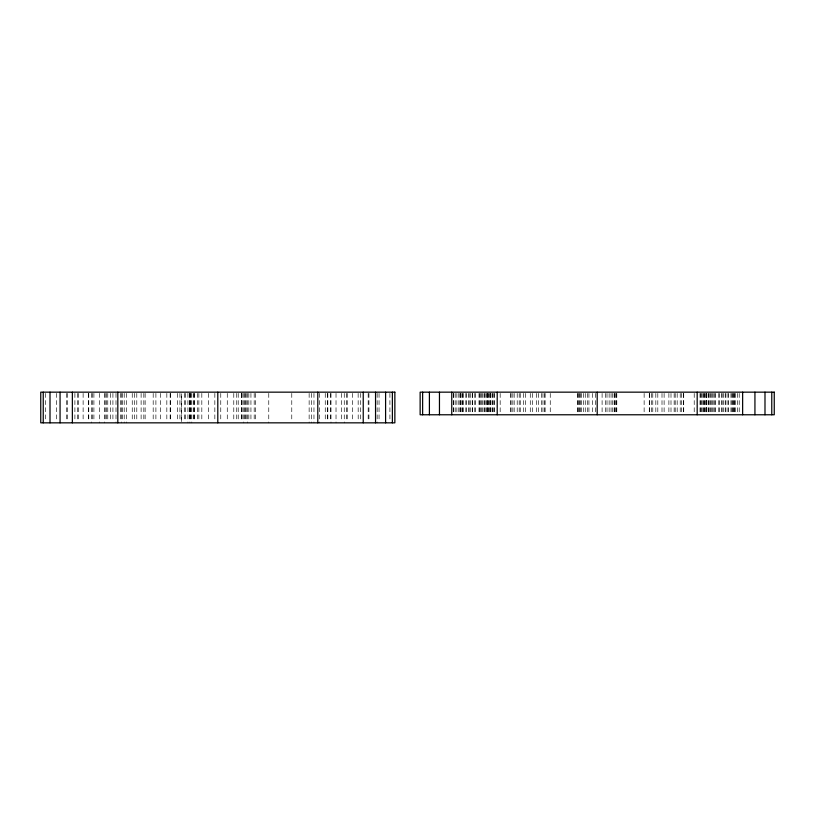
<?xml version="1.0" encoding="UTF-8"?>
<svg xmlns="http://www.w3.org/2000/svg" width="815" height="815" viewBox="0 0 815 815"><rect width="100%" height="100%" fill="white"/><g stroke="black" fill="none" stroke-linecap="round" stroke-linejoin="round"><path stroke-width="0.61" stroke-dasharray="4.08 3.06" d="M739.215 393.421L739.215 413.521M737.524 393.421L737.524 413.521M735.599 393.421L735.599 414.774M734.458 393.421L734.458 413.521M734.03 393.421L734.03 413.521M733.469 393.421L733.469 414.774M732.288 393.421L732.288 413.521M731.931 393.421L731.931 414.774M730.953 393.421L730.953 414.774M728.569 393.421L728.569 413.521M727.917 393.421L727.917 413.521M725.931 393.421L725.931 413.521M725.197 393.421L725.197 413.521M723.659 393.421L723.659 413.521M722.131 393.421L722.131 413.521M721.733 393.421L721.733 413.521M719.625 393.421L719.625 413.521M718.759 393.421L718.759 413.521M715.397 393.421L715.397 414.774M714.847 393.421L714.847 413.521M713.859 393.421L713.859 414.774M712.738 393.421L712.738 414.774M711.729 393.421L711.729 414.774M710.385 393.421L710.385 414.774M709.804 393.421L709.804 413.521M708.541 393.421L708.541 413.521M708.113 393.421L708.113 414.774M706.687 393.421L706.687 414.774M706.554 393.421L706.554 413.521M706.279 393.421L706.279 414.774M705.372 393.421L705.372 414.774M704.476 393.421L704.476 414.774M704.058 393.421L704.058 414.774M703.518 393.421L703.518 414.774M702.184 393.421L702.184 413.521M701.532 393.421L701.532 413.521M700.442 393.421L700.442 413.521M700.014 393.421L700.014 413.521M694.217 393.421L694.217 413.521M683.724 393.421L683.724 413.521M683.296 393.421L683.296 413.521M681.554 393.421L681.554 413.521M680.219 393.421L680.219 414.774M677.184 393.421L677.184 413.521M675.197 393.421L675.197 413.521M674.148 393.421L674.148 413.521M671 393.421L671 413.521M668.891 393.421L668.891 413.521M664.113 393.421L664.113 413.521M662.004 393.421L662.004 413.521M657.807 393.421L657.807 413.521M655.82 393.421L655.82 414.774M652.784 393.421L652.784 414.774M651.45 393.421L651.45 413.521M649.708 393.421L649.708 413.521M649.28 393.421L649.28 413.521M644.135 393.421L644.135 414.774M616.802 393.421L616.802 414.774M616.395 393.421L616.395 414.774M615.488 393.421L615.488 414.774M614.591 393.421L614.591 414.774M614.174 393.421L614.174 414.774M612.748 393.421L612.748 414.774M611.056 393.421L611.056 413.521M609.131 393.421L609.131 414.774M607.002 393.421L607.002 414.774M605.464 393.421L605.464 414.774M602.102 393.421L602.102 413.521M595.663 393.421L595.663 413.521M592.301 393.421L592.301 413.521M588.929 393.421L588.929 414.774M587.401 393.421L587.401 414.774M585.262 393.421L585.262 414.774M583.336 393.421L583.336 413.521M581.645 393.421L581.645 414.774M580.219 393.421L580.219 414.774M579.811 393.421L579.811 414.774M578.905 393.421L578.905 414.774M578.008 393.421L578.008 414.774M577.601 393.421L577.601 414.774M550.257 393.421L550.257 414.774M545.123 393.421L545.123 413.521M544.685 393.421L544.685 413.521M542.953 393.421L542.953 414.774M541.618 393.421L541.618 414.774M538.572 393.421L538.572 413.521M536.586 393.421L536.586 413.521M532.389 393.421L532.389 413.521M530.28 393.421L530.28 413.521M525.502 393.421L525.502 413.521M523.393 393.421L523.393 413.521M520.245 393.421L520.245 413.521M519.196 393.421L519.196 413.521M517.209 393.421L517.209 413.521M514.173 393.421L514.173 413.521M512.839 393.421L512.839 414.774M511.097 393.421L511.097 413.521M510.669 393.421L510.669 413.521M500.176 393.421L500.176 413.521M494.379 393.421L494.379 413.521M493.951 393.421L493.951 413.521M492.861 393.421L492.861 413.521M492.219 393.421L492.219 413.521M490.885 393.421L490.885 413.521M490.335 393.421L490.335 414.774M489.927 393.421L489.927 414.774M489.02 393.421L489.02 414.774M488.124 393.421L488.124 414.774M487.839 393.421L487.839 413.521M487.716 393.421L487.716 414.774M486.28 393.421L486.28 414.774M485.852 393.421L485.852 414.774M484.589 393.421L484.589 413.521M484.008 393.421L484.008 414.774M482.663 393.421L482.663 414.774M481.655 393.421L481.655 413.521M480.534 393.421L480.534 414.774M479.546 393.421L479.546 413.521M479.006 393.421L479.006 414.774M475.634 393.421L475.634 413.521M474.768 393.421L474.768 413.521M472.659 393.421L472.659 413.521M472.262 393.421L472.262 413.521M470.734 393.421L470.734 413.521M469.206 393.421L469.206 413.521M468.462 393.421L468.462 413.521M466.475 393.421L466.475 413.521M465.834 393.421L465.834 413.521M463.44 393.421L463.44 414.774M462.462 393.421L462.462 414.774M462.105 393.421L462.105 413.521M460.933 393.421L460.933 414.774M460.363 393.421L460.363 413.521M459.935 393.421L459.935 413.521M458.794 393.421L458.794 414.774M456.869 393.421L456.869 413.521M455.188 393.421L455.188 414.774M453.751 393.421L453.751 414.774M453.344 393.421L453.344 413.521M389.916 393.39L389.916 421.61M379.046 393.39L379.046 421.61M377.151 393.39L377.151 422.842M368.93 393.39L368.93 421.61M368.176 393.39L368.176 421.61M360.709 393.39L360.709 421.61M358.142 393.39L358.203 421.61M352.488 393.39L352.488 421.61M347.109 393.39L347.109 421.61M346.833 393.39L346.833 421.61M344.266 393.39L344.266 422.842M341.699 393.39L341.699 421.61M336.024 393.39L336.024 422.842M330.992 393.39L330.992 422.842M330.391 393.39L330.391 421.61M327.824 393.39L327.824 421.61M327.477 393.39L327.477 421.61M325.256 393.39L325.256 421.61M319.602 393.39L319.592 422.842M313.958 393.39L313.958 422.842M311.391 393.39L311.391 422.842M309.14 393.39L309.14 422.842M291.78 393.39L291.77 421.61M268.767 393.39L268.767 422.842M255.676 393.39L255.676 421.61M254.188 393.39L254.188 421.61M250.939 393.39L250.939 421.61M248.82 393.39L248.82 421.61M247.679 393.39L247.679 422.842M246.201 393.39L246.201 421.61M245.447 393.39L245.447 421.61M244.724 393.39L244.724 421.61M243.797 393.39L243.787 422.842M242.137 393.39L242.137 421.61M241.474 393.39L241.383 421.61M241.372 393.39L241.372 421.61M238.214 393.39L238.214 421.61M236.737 393.39L236.737 421.61M233.783 393.39L233.783 421.61M227.273 393.39L227.273 421.61M220.763 393.39L220.763 421.61M214.844 393.39L214.844 421.61M208.334 393.39L208.334 421.61M201.825 393.39L201.825 421.61M198.87 393.39L198.87 421.61M197.383 393.39L197.383 421.61M194.225 393.39L194.225 421.61M194.133 393.39L194.133 421.61M193.471 393.39L193.471 421.61M191.81 393.39L191.81 422.842M190.883 393.39L190.883 421.61M190.15 393.39L190.15 421.61M189.895 393.39L189.895 422.842M189.396 393.39L189.396 421.61M187.919 393.39L187.919 422.842M185.647 393.39L185.647 421.61M184.669 393.39L184.669 421.61M179.932 393.39L179.932 421.61M177.395 393.39L177.395 421.61M170.671 393.39L170.671 421.61M170.162 393.39L170.162 421.61M166.831 393.39L166.831 421.61M160.647 393.39L160.647 421.61M155.899 393.39L155.899 421.61M153.189 393.39L153.189 421.61M145.131 393.39L145.131 421.61M143.827 393.39L143.827 421.61M141.117 393.39L141.117 421.61M136.788 393.39L136.788 421.61M134.404 393.39L134.404 421.61M132.244 393.39L132.244 421.61M126.468 393.39L126.468 422.842M124.216 393.39L124.216 422.842M122.403 393.39L122.403 421.61M121.649 393.39L121.649 422.842M120.376 393.39L120.376 421.61M115.995 393.39L116.015 422.842M112.918 393.39L112.918 421.61M110.341 393.39L110.341 421.61M107.774 393.39L107.774 421.61M106.582 393.39L106.582 421.61M105.206 393.39L105.206 421.61M104.615 393.39L104.615 422.842M99.573 393.39L99.573 422.842M93.908 393.39L93.908 421.61M92.645 393.39L92.645 421.61M91.341 393.39L91.341 422.842M88.764 393.39L88.764 421.61M88.489 393.39L88.489 421.61M83.12 393.39L83.12 421.61M78.698 393.39L78.698 421.61M77.466 393.39L77.466 421.61M74.898 393.39L74.898 421.61M67.431 393.39L67.431 421.61M66.677 393.39L66.677 421.61M56.561 393.39L56.561 421.61M45.691 393.39L45.691 421.61M181.48 421.61L181.48 393.39L181.409 421.61"/><path stroke-width="1.22" d="M771.764 392.158L771.764 414.774M764.99 392.158L764.99 414.774M754.934 392.158L754.934 414.774M742.638 392.158L742.638 414.774M697.182 392.158L697.182 414.774M597.201 392.158L597.201 414.774M497.211 392.158L497.211 414.774M451.765 392.158L451.765 414.774M439.458 392.158L439.458 414.774M429.403 392.158L429.403 414.774M422.628 392.158L422.628 414.774M392.372 392.158L392.372 422.842M385.597 392.158L385.597 422.842M375.542 392.158L375.542 422.842M363.235 392.158L363.235 422.842M317.789 392.158L317.789 422.842M217.799 392.158L217.799 422.842M117.818 392.158L117.818 422.842M72.362 392.158L72.362 422.842M60.066 392.158L60.066 422.842M50.01 392.158L50.01 422.842M43.236 392.158L43.236 422.842M394.857 392.158L40.75 392.158L40.75 422.842L394.857 422.842L394.857 392.158M774.25 392.158L420.143 392.158L420.143 414.774L774.25 414.774L774.25 392.158"/></g></svg>
